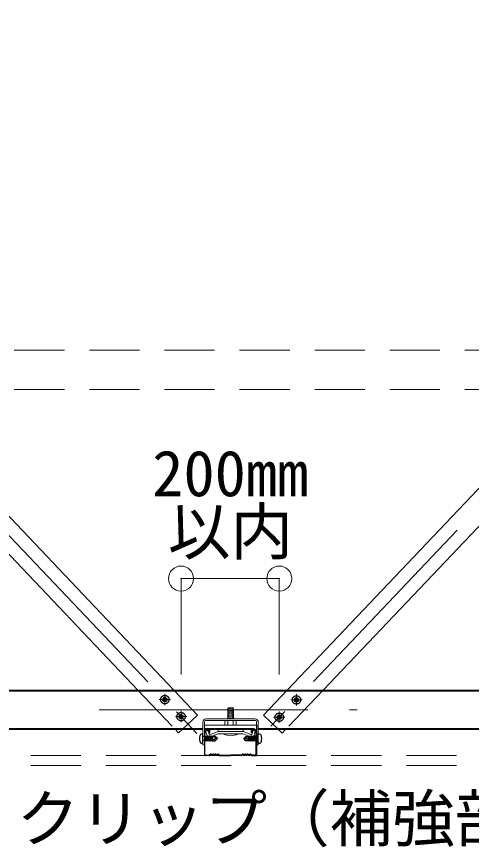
# Model space of a CAD drawing. Units: millimetres, scale not verified. Extents: x -7800 to 7800, y -5387 to 5300.
# Drawn here: x -5804 to -5368, y -2116 to -1319 of the extents above; entities that cross this region are included whole.
import ezdxf
from ezdxf.enums import TextEntityAlignment as Align

# ---------------------------------------------------------------- set-up
doc = ezdxf.new("R2010")
doc.units = ezdxf.units.MM
doc.header["$LTSCALE"] = 40
doc.header["$PDMODE"] = 32
doc.header["$PDSIZE"] = 24
for name, pattern in [('CHAIN1', [8, 5, -1, 1, -1]), ('DASHED1', [1.8, 1.2, -0.6]), ('DASHED2', [3, 2, -1])]:
    doc.linetypes.add(name, pattern=pattern)
for name, color, linetype, lineweight in [('7-0_中心線', 4, 'CHAIN1', 9), ('7-2_野縁受け', 3, 'Continuous', 18), ('7-3_野縁', 2, 'Continuous', 25), ('7-4_ブレース・補強材', 4, 'Continuous', 9), ('7-5_寸法', 4, 'Continuous', 9), ('7-6_文字・矢印', 7, 'Continuous', 18), ('7-A_クリップ', 7, 'Continuous', 18), ('7-B_補強金具・金具・その他', 3, 'Continuous', 18), ('7-C_ビス・アンカーボルト・強調図形', 2, 'Continuous', 25), ('7-D_パネル', 4, 'Continuous', 9)]:
    doc.layers.add(name, color=color, linetype=linetype, lineweight=lineweight)
doc.styles.add('ＭＳ ゴシック', font='')
doc.styles.get('ＭＳ ゴシック').set_extended_font_data('MS Gothic')

msp = doc.modelspace()

# ---------------------------------------------------------------- linework, layer by layer
at = {"layer": '7-0_中心線'}
for p, q in [((-6917.35, -651.29), (-5631.53, -2006.77)), ((-4941.58, -1347.55), (-5560.6, -1999.87)), ((-5662.26, -1968.94), (-5662.26, -1979.83)), ((-5536.11, -1969.23), (-5536.11, -1980.12)), ((-5667.7, -1974.38), (-5656.82, -1974.38)), ((-5541.56, -1974.67), (-5530.67, -1974.67)), ((-5725.14, -1984.19), (-5477.95, -1984.19)), ((-5652.17, -1990.75), (-5641.29, -1990.75)), ((-5646.73, -1985.31), (-5646.73, -1996.2)), ((-5557.97, -1991.32), (-5547.09, -1991.32)), ((-5552.53, -1985.88), (-5552.53, -1996.76))]:
    msp.add_line(p, q, dxfattribs=at)
at = {"layer": '7-2_野縁受け'}
for p, q in [((-6041.9, -1965.19), (-5171.9, -1965.19)), ((-6041.9, -1966.39), (-5171.9, -1966.39)), ((-5872.65, -2001.99), (-5625.86, -2001.99)), ((-5872.65, -2003.19), (-5625.86, -2003.19)), ((-5572.65, -2001.99), (-5325.86, -2001.99)), ((-5572.65, -2003.19), (-5325.86, -2003.19))]:
    msp.add_line(p, q, dxfattribs=at)
at = {"layer": '7-2_野縁受け', "linetype": 'DASHED1'}
for p, q in [((-5624.22, -2001.99), (-5574.25, -2001.99)), ((-5624.22, -2003.19), (-5574.25, -2003.19))]:
    msp.add_line(p, q, dxfattribs=at)
at = {"layer": '7-3_野縁'}
for p, q in [((-5624.26, -2004.19), (-5624.25, -2027.14)), ((-5623.75, -2027.17), (-5623.76, -2004.19)), ((-5620.26, -2003.19), (-5623.26, -2003.19)), ((-5620.26, -2003.69), (-5623.26, -2003.69)), ((-5619.76, -2006.19), (-5619.76, -2004.19)), ((-5619.76, -2006.19), (-5619.26, -2006.19)), ((-5619.26, -2006.19), (-5619.26, -2004.19)), ((-5579.25, -2006.19), (-5579.25, -2004.19)), ((-5578.75, -2006.19), (-5579.25, -2006.19)), ((-5578.75, -2006.19), (-5578.75, -2004.19)), ((-5578.25, -2003.19), (-5575.25, -2003.19)), ((-5578.25, -2003.69), (-5575.25, -2003.69)), ((-5574.75, -2027.17), (-5574.75, -2004.19)), ((-5574.25, -2004.19), (-5574.25, -2027.14)), ((-5623.26, -2027.69), (-5619.67, -2027.69)), ((-5623.26, -2027.69), (-5619.67, -2027.69)), ((-5619.67, -2028.19), (-5623.26, -2028.19)), ((-5619.67, -2028.19), (-5623.26, -2028.19)), ((-5619.32, -2027.54), (-5618.61, -2026.83)), ((-5618.61, -2026.83), (-5619.32, -2027.54)), ((-5618.26, -2027.19), (-5618.96, -2027.89)), ((-5618.26, -2027.19), (-5618.96, -2027.89)), ((-5611.26, -2027.19), (-5610.55, -2027.89)), ((-5610.9, -2026.83), (-5610.19, -2027.54)), ((-5609.84, -2027.69), (-5599.25, -2027.69)), ((-5609.84, -2028.19), (-5599.25, -2028.19)), ((-5588.67, -2027.69), (-5599.25, -2027.69)), ((-5588.67, -2028.19), (-5599.25, -2028.19)), ((-5587.61, -2026.83), (-5588.31, -2027.54)), ((-5587.25, -2027.19), (-5587.96, -2027.89)), ((-5580.25, -2027.19), (-5579.55, -2027.89)), ((-5580.25, -2027.19), (-5579.55, -2027.89)), ((-5579.19, -2027.54), (-5579.9, -2026.83)), ((-5579.9, -2026.83), (-5579.19, -2027.54)), ((-5575.25, -2027.69), (-5578.84, -2027.69)), ((-5575.25, -2027.69), (-5578.84, -2027.69)), ((-5578.84, -2028.19), (-5575.25, -2028.19)), ((-5578.84, -2028.19), (-5575.25, -2028.19))]:
    msp.add_line(p, q, dxfattribs=at)
for centre, radius, start, end in [((-5623.26, -2004.19), 1, 90.00299, 180.00299), ((-5623.26, -2004.19), 0.5, 90.00299, 180.00299), ((-5620.26, -2004.19), 1, 0.00299, 90.00299), ((-5620.26, -2004.19), 0.5, 0.00299, 90.00299), ((-5578.25, -2004.19), 1, 89.99699, 179.99699), ((-5578.25, -2004.19), 0.5, 89.99699, 179.99699), ((-5575.25, -2004.19), 1, 359.99699, 89.99699), ((-5575.25, -2004.19), 0.5, 359.99699, 89.99699), ((-5623.26, -2027.19), 1, 177.476, 270), ((-5623.26, -2027.19), 1, 177.476, 270), ((-5623.26, -2027.19), 0.5, 177.476, 270), ((-5623.26, -2027.19), 0.5, 177.476, 270), ((-5619.67, -2027.19), 0.5, 269.99998, 314.99998), ((-5619.67, -2027.19), 0.5, 270, 314.99998), ((-5619.67, -2027.19), 1, 270, 315), ((-5619.67, -2027.19), 1, 270, 314.99998), ((-5618.26, -2027.19), 0.5, 46.39717, 135), ((-5617.01, -2025.87), 1.81, 226.39717, 313.60281), ((-5617.01, -2025.87), 1.31, 226.39717, 313.60281), ((-5615.76, -2027.19), 0.5, 36.86989, 133.60281), ((-5614.76, -2026.44), 1.25, 216.86989, 323.1301), ((-5614.76, -2026.44), 0.75, 216.86989, 323.1301), ((-5613.76, -2027.19), 0.5, 36.86989, 143.1301), ((-5613.76, -2027.19), 0.5, 46.39717, 143.1301), ((-5612.51, -2025.87), 1.81, 226.39717, 313.60281), ((-5612.51, -2025.87), 1.31, 226.39717, 313.60281), ((-5611.26, -2027.19), 0.5, 44.99998, 133.60281), ((-5609.84, -2027.19), 1, 225, 270), ((-5609.84, -2027.19), 0.5, 225, 270), ((-5588.67, -2027.19), 0.5, 270, 315), ((-5588.67, -2027.19), 1, 270, 315), ((-5587.25, -2027.19), 0.5, 46.39719, 135.00002), ((-5586, -2025.87), 1.81, 226.39719, 313.60283), ((-5586, -2025.87), 1.31, 226.39719, 313.60283), ((-5584.75, -2027.19), 0.5, 36.8699, 143.13011), ((-5584.75, -2027.19), 0.5, 36.8699, 133.60283), ((-5583.75, -2026.44), 1.25, 216.8699, 323.13011), ((-5583.75, -2026.44), 0.75, 216.8699, 323.13011), ((-5582.75, -2027.19), 0.5, 46.39719, 143.13011), ((-5581.5, -2025.87), 1.81, 226.39719, 313.60283), ((-5581.5, -2025.87), 1.31, 226.39719, 313.60283), ((-5580.25, -2027.19), 0.5, 45, 133.60283), ((-5578.84, -2027.19), 1, 225, 270), ((-5578.84, -2027.19), 1, 225.00002, 270), ((-5578.84, -2027.19), 0.5, 225, 270), ((-5578.84, -2027.19), 0.5, 225.00002, 270), ((-5575.25, -2027.19), 1, 270, 2.524), ((-5575.25, -2027.19), 1, 269.99997, 2.524), ((-5575.25, -2027.19), 0.5, 270, 2.524), ((-5575.25, -2027.19), 0.5, 269.99997, 2.524)]:
    msp.add_arc(centre, radius, start, end, dxfattribs=at)
at = {"layer": '7-4_ブレース・補強材'}
for p, q in [((-6052.3, -1545.05), (-5653.75, -1965.19)), ((-5161.4, -1561.04), (-5544.92, -1965.19)), ((-6052.4, -1581.26), (-5688.21, -1965.19)), ((-5161.4, -1597.36), (-5510.46, -1965.19)), ((-5652.16, -2003.19), (-5649.12, -2006.4)), ((-5649.12, -2006.4), (-5645.74, -2003.19))]:
    msp.add_line(p, q, dxfattribs=at)
at = {"layer": '7-4_ブレース・補強材', "linetype": 'DASHED1'}
for p, q in [((-7246.55, -1638.93), (-4950.65, -1638.93)), ((-7246.55, -1676.93), (-4950.65, -1676.93)), ((-5688.32, -1965.07), (-5652.16, -2003.19)), ((-5630.98, -1989.19), (-5653.75, -1965.19)), ((-5510.46, -1965.19), (-5546.52, -2003.19)), ((-5645.74, -2003.19), (-5630.98, -1989.19))]:
    msp.add_line(p, q, dxfattribs=at)
msp.add_lwpolyline([(-5553.17, -2003.19), (-5567.81, -1989.3), (-5544.92, -1965.19)], dxfattribs=at)
at = {"layer": '7-4_ブレース・補強材'}
msp.add_lwpolyline([(-5546.52, -2003.19), (-5549.67, -2006.51), (-5553.17, -2003.19)], dxfattribs=at)
at = {"layer": '7-5_寸法'}
msp.add_line((-5646.73, -1858.25), (-5646.73, -1950.29), dxfattribs=at)
msp.add_lwpolyline([(-5646.73, -1858.25), (-5552.53, -1858.25), (-5552.53, -1950.29)], dxfattribs=at)
at = {"layer": '7-5_寸法', "color": 7}
for p in [(-5646.73, -1858.25), (-5552.53, -1858.25)]:
    msp.add_point(p, dxfattribs=at)
at = {"layer": '7-A_クリップ'}
for p, q in [((-5596.22, -1982.55), (-5602.22, -1983.4)), ((-5602.22, -1983.4), (-5601.47, -1983.79)), ((-5596.22, -1983.55), (-5602.22, -1984.4)), ((-5602.22, -1984.4), (-5601.47, -1984.79)), ((-5601.47, -1992.81), (-5601.47, -1982.4)), ((-5601.47, -1982.4), (-5596.97, -1982.4)), ((-5596.22, -1982.55), (-5596.97, -1982.4)), ((-5596.97, -1992.81), (-5596.97, -1982.43)), ((-5596.22, -1983.55), (-5596.97, -1983.16)), ((-5596.22, -1984.55), (-5596.97, -1984.16)), ((-5596.22, -1985.55), (-5596.97, -1985.16)), ((-5596.22, -1992.55), (-5598.03, -1992.81)), ((-5596.22, -1986.55), (-5596.97, -1986.16)), ((-5596.22, -1987.55), (-5596.97, -1987.16)), ((-5596.22, -1988.55), (-5596.97, -1988.16)), ((-5596.22, -1989.55), (-5596.97, -1989.16)), ((-5596.22, -1990.55), (-5596.97, -1990.16)), ((-5596.22, -1991.55), (-5596.97, -1991.16)), ((-5596.22, -1992.55), (-5596.97, -1992.16)), ((-5624.22, -1998.91), (-5574.22, -1998.91)), ((-5624.22, -1998.91), (-5624.22, -2003.21)), ((-5604.72, -1995.41), (-5604.72, -1998.91)), ((-5604.72, -1998.91), (-5593.72, -1998.91)), ((-5604.06, -1994.57), (-5604.53, -1994.81)), ((-5604.06, -1994.57), (-5604.53, -1994.81)), ((-5603.72, -1994.41), (-5594.72, -1994.41)), ((-5603.37, -1994.5), (-5601.72, -1994.91)), ((-5603.37, -1994.5), (-5601.72, -1994.91)), ((-5601.72, -1994.91), (-5601.72, -1994.92)), ((-5601.72, -1994.92), (-5601.72, -1998.91)), ((-5597, -1994.8), (-5596.72, -1994.9)), ((-5595.08, -1994.49), (-5596.72, -1994.9)), ((-5595.08, -1994.49), (-5596.72, -1994.9)), ((-5594.4, -1994.57), (-5593.93, -1994.8)), ((-5594.4, -1994.57), (-5593.93, -1994.8)), ((-5593.72, -1995.41), (-5593.72, -1998.91)), ((-5574.22, -2003.21), (-5574.22, -1998.91)), ((-5624.22, -2003.21), (-5574.22, -2003.21)), ((-5621.02, -2004.2), (-5623.18, -2004.98)), ((-5621.98, -2008.27), (-5623.18, -2004.98)), ((-5621.78, -2008.83), (-5623.18, -2004.98)), ((-5619.58, -2008.14), (-5621.02, -2004.2)), ((-5611.22, -2005.1), (-5619.58, -2008.14)), ((-5618.81, -2010.2), (-5611.12, -2007.4)), ((-5611.22, -2003.21), (-5611.22, -2005.1)), ((-5611.22, -2005.1), (-5599.22, -2005.1)), ((-5592.22, -2007.4), (-5606.22, -2007.4)), ((-5587.23, -2005.1), (-5599.22, -2005.1)), ((-5587.23, -2005.1), (-5599.22, -2005.1)), ((-5587.23, -2005.1), (-5599.22, -2005.1)), ((-5599.22, -2007.4), (-5590.08, -2007.4)), ((-5599.22, -2007.4), (-5589.49, -2007.4)), ((-5599.22, -2007.4), (-5588.01, -2007.4)), ((-5589.74, -2007.4), (-5588.01, -2007.4)), ((-5589.25, -2007.4), (-5587.33, -2007.4)), ((-5584.09, -2008.58), (-5587.33, -2007.4)), ((-5587.23, -2005.1), (-5579.83, -2007.79)), ((-5587.22, -2003.21), (-5587.22, -2005.1)), ((-5579.64, -2010.2), (-5584.83, -2008.31)), ((-5580.12, -2007.68), (-5578.87, -2008.14)), ((-5576.62, -2008.63), (-5575.56, -2004.68))]:
    msp.add_line(p, q, dxfattribs=at)
for points in [[(-5596.22, -1984.55), (-5602.22, -1985.4), (-5601.47, -1985.79)], [(-5596.22, -1985.55), (-5602.22, -1986.4), (-5601.47, -1986.79)], [(-5596.22, -1986.55), (-5602.22, -1987.4), (-5601.47, -1987.79)], [(-5596.22, -1987.55), (-5602.22, -1988.4), (-5601.47, -1988.79)], [(-5596.22, -1988.55), (-5602.22, -1989.4), (-5601.47, -1989.79)], [(-5596.22, -1989.55), (-5602.22, -1990.4), (-5601.47, -1990.79)], [(-5596.22, -1990.55), (-5602.22, -1991.4), (-5601.47, -1991.79)], [(-5596.22, -1991.55), (-5602.22, -1992.4), (-5601.47, -1992.79)], [(-5597, -1994.8), (-5596.72, -1994.9), (-5596.72, -1998.91)], [(-5619.58, -2008.14), (-5621.02, -2004.2), (-5623.18, -2004.98)], [(-5599.22, -2007.4), (-5610.44, -2007.4), (-5611.12, -2007.4)], [(-5578.87, -2008.14), (-5577.78, -2004.09), (-5575.56, -2004.68)]]:
    msp.add_lwpolyline(points, dxfattribs=at)
for centre, radius, start, end in [((-5603.72, -1995.41), 1, 90, 180), ((-5603.61, -1995.47), 1, 75.942, 116.60205), ((-5603.61, -1995.47), 1, 75.942, 116.60205), ((-5599.22, -2000.91), 6.5, 70.01814, 112.61984), ((-5599.22, -2000.91), 6.5, 70.01814, 112.61984), ((-5594.84, -1995.47), 1, 63.73468, 103.86021), ((-5594.84, -1995.47), 1, 63.73468, 103.86021), ((-5594.72, -1995.41), 1, 0, 90), ((-5619.62, -2008.04), 2.3, 199.99997, 299.99998), ((-5599.22, -1993.4), 15.65, 243.43494, 296.56505), ((-5578.84, -2008.04), 2.3, 245, 345)]:
    msp.add_arc(centre, radius, start, end, dxfattribs=at)
at = {"layer": '7-B_補強金具・金具・その他'}
for p, q in [((-5575.85, -1992.81), (-5622.66, -1992.81)), ((-5624.26, -1996.01), (-5624.26, -2017.81)), ((-5575.85, -1994.41), (-5622.66, -1994.41)), ((-5572.65, -1996.01), (-5572.65, -2017.81))]:
    msp.add_line(p, q, dxfattribs=at)
for points in [[(-5625.86, -1996.01), (-5625.86, -2017.81), (-5624.26, -2017.81)], [(-5574.25, -1996.01), (-5574.25, -2017.81), (-5572.65, -2017.81)]]:
    msp.add_lwpolyline(points, dxfattribs=at)
for centre, radius, start, end in [((-5622.66, -1996.01), 3.2, 90, 180.00244), ((-5575.85, -1996.01), 3.2, 359.99878, 90), ((-5622.66, -1996.01), 1.6, 90, 180.00244), ((-5575.85, -1996.01), 1.6, 359.99878, 90)]:
    msp.add_arc(centre, radius, start, end, dxfattribs=at)
at = {"layer": '7-C_ビス・アンカーボルト・強調図形'}
for p, q in [((-5626.36, -2007.31), (-5625.86, -2007.31)), ((-5625.86, -2016.31), (-5625.86, -2007.31)), ((-5572.66, -2016.31), (-5572.66, -2007.31)), ((-5572.16, -2007.31), (-5572.66, -2007.31)), ((-5626.36, -2016.31), (-5625.86, -2016.31)), ((-5622.91, -2009.96), (-5623.73, -2009.96)), ((-5622.91, -2013.71), (-5623.73, -2013.71)), ((-5623.47, -2013.71), (-5622.91, -2010.89)), ((-5623.22, -2014.33), (-5623.47, -2013.71)), ((-5623.22, -2014.33), (-5622.91, -2012.8)), ((-5623.22, -2014.33), (-5622.91, -2013.95)), ((-5622.71, -2009.94), (-5622.9, -2009.94)), ((-5622.9, -2010.87), (-5622.71, -2009.94)), ((-5622.89, -2012.78), (-5622.2, -2009.31)), ((-5621.94, -2013.69), (-5622.89, -2013.69)), ((-5622.89, -2013.94), (-5622.69, -2013.69)), ((-5622.71, -2009.94), (-5622.2, -2009.31)), ((-5622.69, -2013.69), (-5621.94, -2009.94)), ((-5621.94, -2009.94), (-5622.2, -2009.31)), ((-5621.19, -2009.94), (-5621.94, -2009.94)), ((-5621.68, -2014.31), (-5621.94, -2013.69)), ((-5621.68, -2014.31), (-5620.68, -2009.31)), ((-5620.43, -2009.94), (-5620.68, -2009.31)), ((-5619.68, -2009.94), (-5620.43, -2009.94)), ((-5620.17, -2014.31), (-5619.17, -2009.31)), ((-5618.91, -2013.69), (-5619.66, -2013.69)), ((-5618.91, -2009.94), (-5619.17, -2009.31)), ((-5618.16, -2009.94), (-5618.91, -2009.94)), ((-5618.65, -2014.31), (-5618.91, -2013.69)), ((-5618.65, -2014.31), (-5617.65, -2009.31)), ((-5617.4, -2013.69), (-5618.15, -2013.69)), ((-5617.4, -2009.94), (-5617.65, -2009.31)), ((-5616.65, -2009.94), (-5617.4, -2009.94)), ((-5617.14, -2014.31), (-5617.4, -2013.69)), ((-5617.14, -2014.31), (-5616.14, -2009.31)), ((-5616.63, -2013.69), (-5612.71, -2010.99)), ((-5615.88, -2009.94), (-5616.14, -2009.31)), ((-5581.88, -2013.69), (-5585.8, -2010.99)), ((-5582.63, -2009.94), (-5582.37, -2009.31)), ((-5581.37, -2014.31), (-5582.37, -2009.31)), ((-5581.87, -2009.94), (-5581.12, -2009.94)), ((-5581.37, -2014.31), (-5581.12, -2013.69)), ((-5581.12, -2009.94), (-5580.86, -2009.31)), ((-5581.12, -2013.69), (-5580.37, -2013.69)), ((-5579.86, -2014.31), (-5580.86, -2009.31)), ((-5580.35, -2009.94), (-5579.6, -2009.94)), ((-5579.86, -2014.31), (-5579.6, -2013.69)), ((-5579.6, -2009.94), (-5579.34, -2009.31)), ((-5579.6, -2013.69), (-5578.85, -2013.69)), ((-5578.34, -2014.31), (-5579.34, -2009.31)), ((-5578.84, -2009.94), (-5578.09, -2009.94)), ((-5578.09, -2009.94), (-5577.83, -2009.31)), ((-5576.83, -2014.31), (-5577.83, -2009.31)), ((-5577.32, -2009.94), (-5576.57, -2009.94)), ((-5576.83, -2014.31), (-5576.57, -2013.69)), ((-5576.57, -2009.94), (-5576.31, -2009.31)), ((-5575.82, -2013.69), (-5576.57, -2009.94)), ((-5576.57, -2013.69), (-5575.62, -2013.69)), ((-5575.62, -2012.78), (-5576.31, -2009.31)), ((-5575.81, -2009.94), (-5576.31, -2009.31)), ((-5575.62, -2013.94), (-5575.82, -2013.69)), ((-5575.8, -2009.94), (-5575.62, -2009.94)), ((-5575.62, -2010.87), (-5575.8, -2009.94)), ((-5575.6, -2009.96), (-5574.78, -2009.96)), ((-5575.04, -2013.71), (-5575.6, -2010.89)), ((-5575.3, -2014.33), (-5575.6, -2012.8)), ((-5575.6, -2013.71), (-5574.78, -2013.71)), ((-5575.3, -2014.33), (-5575.6, -2013.95)), ((-5575.3, -2014.33), (-5575.04, -2013.71)), ((-5572.16, -2016.31), (-5572.66, -2016.31))]:
    msp.add_line(p, q, dxfattribs=at)
at = {"layer": '7-C_ビス・アンカーボルト・強調図形', "linetype": 'DASHED2'}
for p, q in [((-5625.85, -2009.94), (-5625.88, -2009.94)), ((-5623.73, -2009.96), (-5625.86, -2009.96)), ((-5623.73, -2013.71), (-5625.86, -2013.71)), ((-5625.85, -2013.69), (-5625.85, -2013.69)), ((-5574.78, -2009.96), (-5572.65, -2009.96)), ((-5574.78, -2013.71), (-5572.65, -2013.71)), ((-5572.67, -2009.94), (-5572.63, -2009.94)), ((-5572.67, -2013.69), (-5572.66, -2013.69))]:
    msp.add_line(p, q, dxfattribs=at)
at = {"layer": '7-C_ビス・アンカーボルト・強調図形'}
for points in [[(-5621.94, -2013.69), (-5621.19, -2009.94), (-5620.68, -2009.31)], [(-5621.68, -2014.31), (-5621.18, -2013.69), (-5620.43, -2009.94)], [(-5620.17, -2014.31), (-5620.43, -2013.69), (-5621.18, -2013.69)], [(-5620.43, -2013.69), (-5619.68, -2009.94), (-5619.17, -2009.31)], [(-5620.17, -2014.31), (-5619.66, -2013.69), (-5618.91, -2009.94)], [(-5618.91, -2013.69), (-5618.16, -2009.94), (-5617.65, -2009.31)], [(-5618.65, -2014.31), (-5618.15, -2013.69), (-5617.4, -2009.94)], [(-5617.4, -2013.69), (-5616.65, -2009.94), (-5616.14, -2009.31)], [(-5617.14, -2014.31), (-5616.63, -2013.69), (-5615.88, -2009.94)], [(-5616.73, -2013.81), (-5613.88, -2013.81), (-5611.88, -2011.81), (-5613.88, -2009.81), (-5615.93, -2009.81)], [(-5581.78, -2013.81), (-5584.63, -2013.81), (-5586.63, -2011.81), (-5584.63, -2009.81), (-5582.58, -2009.81)], [(-5581.37, -2014.31), (-5581.88, -2013.69), (-5582.63, -2009.94)], [(-5581.12, -2013.69), (-5581.87, -2009.94), (-5582.37, -2009.31)], [(-5579.86, -2014.31), (-5580.37, -2013.69), (-5581.12, -2009.94)], [(-5579.6, -2013.69), (-5580.35, -2009.94), (-5580.86, -2009.31)], [(-5578.34, -2014.31), (-5578.85, -2013.69), (-5579.6, -2009.94)], [(-5578.09, -2013.69), (-5578.84, -2009.94), (-5579.34, -2009.31)], [(-5578.34, -2014.31), (-5578.09, -2013.69), (-5577.34, -2013.69)], [(-5576.83, -2014.31), (-5577.34, -2013.69), (-5578.09, -2009.94)], [(-5576.57, -2013.69), (-5577.32, -2009.94), (-5577.83, -2009.31)]]:
    msp.add_lwpolyline(points, dxfattribs=at)
at = {"layer": '7-C_ビス・アンカーボルト・強調図形', "linetype": 'DASHED1'}
for centre in [(-5662.26, -1974.38), (-5536.11, -1974.67), (-5646.73, -1990.75), (-5552.53, -1991.32)]:
    msp.add_circle(centre, 4, dxfattribs=at)
at = {"layer": '7-C_ビス・アンカーボルト・強調図形'}
for centre, radius in [((-5662.26, -1974.38), 2.05), ((-5662.26, -1974.38), 1.7), ((-5536.11, -1974.67), 2.05), ((-5536.11, -1974.67), 1.7), ((-5646.73, -1990.75), 2.05), ((-5646.73, -1990.75), 1.7), ((-5552.53, -1991.32), 2.05), ((-5552.53, -1991.32), 1.7)]:
    msp.add_circle(centre, radius, dxfattribs=at)
for centre, radius, start, end in [((-5664.12, -1971.59), 3.35, 274.23585, 303.61059), ((-5664.36, -1976.14), 2.74, 39.92897, 76.11778), ((-5660.4, -1977.17), 3.35, 94.23583, 123.61058), ((-5660.16, -1972.63), 2.74, 219.92892, 256.11773), ((-5537.97, -1971.88), 3.35, 274.24675, 303.62149), ((-5538.21, -1976.43), 2.74, 39.93987, 76.12868), ((-5534.26, -1977.47), 3.35, 94.24673, 123.62148), ((-5534.01, -1972.92), 2.74, 219.93982, 256.12863), ((-5648.59, -1987.96), 3.35, 274.23585, 303.61059), ((-5648.83, -1992.51), 2.74, 39.92897, 76.11778), ((-5644.88, -1993.54), 3.35, 94.23583, 123.61058), ((-5644.63, -1988.99), 2.74, 219.92892, 256.11773), ((-5554.39, -1988.53), 3.35, 274.24675, 303.62149), ((-5554.63, -1993.08), 2.74, 39.93987, 76.12868), ((-5550.67, -1994.11), 3.35, 94.24673, 123.62148), ((-5550.43, -1989.56), 2.74, 219.93982, 256.12863), ((-5626.36, -2009.88), 2.56, 90, 166.10396), ((-5572.16, -2009.88), 2.56, 13.89604, 90), ((-5618.53, -2011.81), 10.62, 166.10396, 180.00002), ((-5618.53, -2011.81), 10.62, 180, 193.89606), ((-5626.36, -2013.75), 2.56, 193.89606, 270), ((-5612.71, -2010.99), 1.66, 135, 214.55244), ((-5585.8, -2010.99), 1.66, 325.44756, 45), ((-5572.16, -2013.75), 2.56, 270, 346.10394), ((-5579.98, -2011.81), 10.62, 359.99998, 13.89604), ((-5579.98, -2011.81), 10.62, 346.10394, 0)]:
    msp.add_arc(centre, radius, start, end, dxfattribs=at)
at = {"layer": '7-D_パネル', "linetype": 'DASHED1'}
for p, q in [((-4950.65, -2028.19), (-7246.55, -2028.19)), ((-4950.65, -2037.69), (-7246.55, -2037.69))]:
    msp.add_line(p, q, dxfattribs=at)

# ---------------------------------------------------------------- texts
at = {"layer": '7-5_寸法', "style": 'ＭＳ ゴシック'}
for s, p in [('200mm', (-5674.34, -1792.41)), ('以内', (-5659.34, -1848.25))]:
    msp.add_text(s, height=43.99, dxfattribs=at).set_placement(p, align=Align.BOTTOM_LEFT)
at = {"layer": '7-6_文字・矢印', "style": 'ＭＳ ゴシック'}
msp.add_text('クリップ（補強部ビス留め）', height=43.99, dxfattribs=at).set_placement((-5804.27, -2123.65), align=Align.BOTTOM_LEFT)

doc.saveas('drawing.dxf')
